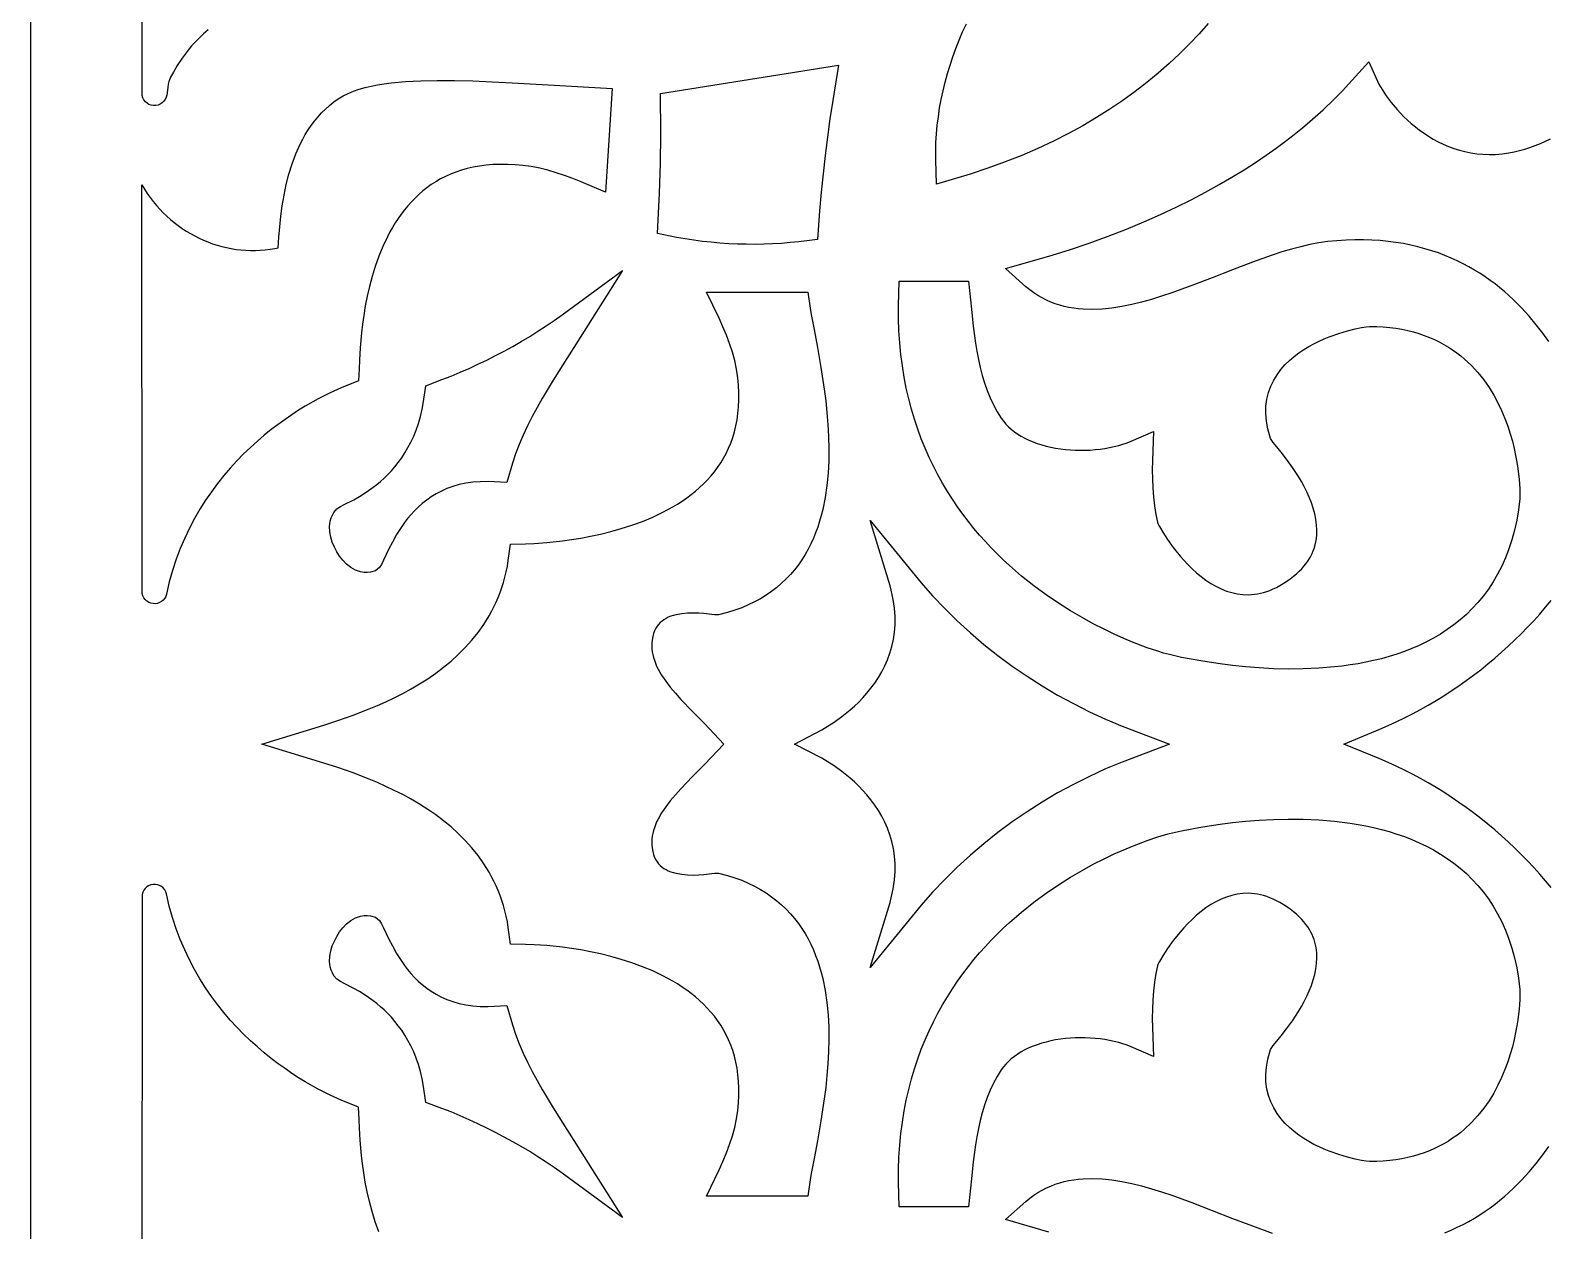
# Model space of a CAD drawing. Extents: x -1925 to 1925, y -1275 to 1275.
# Drawn here: x -1510.5 to -1327.1, y 442.9 to 588 of the extents above; entities that cross this region are included whole.
import ezdxf

# ---------------------------------------------------------------- set-up
doc = ezdxf.new("R2010")
doc.units = 0
doc.layers.add('LAYER_1', color=18, linetype='CONTINUOUS')

msp = doc.modelspace()

# ---------------------------------------------------------------- linework, layer by layer
at = {"layer": 'LAYER_1'}
for points in [[(-828.3, 865.45), (-1510.52, 865.45), (-1510.52, 182.99)], [(-1368.15, 588.86), (-1369.24, 587.63), (-1370.39, 586.41), (-1371.59, 585.22), (-1372.85, 584.04), (-1374.17, 582.88), (-1375.54, 581.75), (-1376.97, 580.65), (-1378.46, 579.57), (-1380.01, 578.52), (-1381.63, 577.5), (-1383.3, 576.51), (-1385.04, 575.56), (-1386.85, 574.64), (-1388.73, 573.76), (-1390.67, 572.92), (-1392.68, 572.13), (-1394.76, 571.37), (-1396.91, 570.66), (-1400.97, 569.45), (-1401.08, 572.4), (-1401.08, 573.44), (-1401.05, 574.48), (-1400.98, 575.52), (-1400.89, 576.57), (-1400.76, 577.61), (-1400.6, 578.66), (-1400.41, 579.7), (-1400.18, 580.74), (-1399.93, 581.78), (-1399.65, 582.81), (-1399.34, 583.84), (-1399, 584.86), (-1398.64, 585.87), (-1398.24, 586.87), (-1397.82, 587.86), (-1397.37, 588.85)], [(-1326.97, 550.41), (-1327.69, 551.43), (-1328.48, 552.46), (-1329.34, 553.49), (-1330.26, 554.5), (-1331.26, 555.49), (-1332.33, 556.46), (-1332.88, 556.92), (-1333.46, 557.38), (-1334.06, 557.82), (-1334.67, 558.25), (-1335.31, 558.67), (-1335.96, 559.07), (-1336.64, 559.46), (-1337.33, 559.83), (-1338.04, 560.19), (-1338.78, 560.52), (-1339.54, 560.84), (-1340.31, 561.13), (-1341.11, 561.4), (-1341.94, 561.65), (-1342.78, 561.88), (-1343.65, 562.08), (-1344.54, 562.26), (-1345.46, 562.41), (-1346.4, 562.53), (-1347.36, 562.62), (-1348.35, 562.68), (-1349.37, 562.71), (-1350.41, 562.71), (-1351.48, 562.67), (-1352.57, 562.6), (-1353.68, 562.5), (-1354.75, 562.35), (-1355.84, 562.15), (-1356.95, 561.89), (-1358.08, 561.59), (-1359.23, 561.25), (-1360.4, 560.87), (-1362.79, 560.03), (-1365.21, 559.1), (-1367.65, 558.14), (-1370.1, 557.2), (-1372.54, 556.31), (-1373.77, 555.9), (-1374.98, 555.52), (-1376.19, 555.18), (-1377.39, 554.89), (-1378.58, 554.65), (-1379.77, 554.46), (-1380.94, 554.34), (-1382.11, 554.29), (-1383.25, 554.32), (-1383.84, 554.37), (-1384.4, 554.44), (-1384.97, 554.54), (-1385.53, 554.66), (-1386.08, 554.81), (-1386.63, 554.99), (-1387.17, 555.19), (-1387.7, 555.43), (-1388.22, 555.69), (-1388.73, 555.99), (-1389.23, 556.31), (-1389.72, 556.67), (-1390.2, 557.05), (-1392.64, 559.26), (-1387.42, 560.75), (-1384.92, 561.53), (-1382.52, 562.33), (-1380.22, 563.17), (-1378.03, 564.02), (-1375.93, 564.89), (-1373.92, 565.77), (-1372.01, 566.67), (-1370.19, 567.57), (-1368.46, 568.48), (-1366.83, 569.39), (-1365.28, 570.29), (-1363.81, 571.19), (-1362.43, 572.08), (-1361.14, 572.95), (-1359.92, 573.81), (-1358.79, 574.65), (-1357.73, 575.47), (-1356.75, 576.26), (-1355.86, 577.01), (-1354.26, 578.43), (-1352.96, 579.67), (-1351.92, 580.73), (-1351.13, 581.58), (-1348.74, 584.23), (-1347.5, 581.55), (-1347.12, 580.88), (-1346.62, 580.12), (-1346.02, 579.31), (-1345.31, 578.47), (-1344.48, 577.61), (-1344.05, 577.2), (-1343.59, 576.78), (-1343.1, 576.38), (-1342.59, 575.99), (-1342.05, 575.61), (-1341.5, 575.24), (-1340.93, 574.9), (-1340.34, 574.58), (-1339.73, 574.28), (-1339.1, 574.01), (-1338.45, 573.77), (-1337.78, 573.56), (-1337.1, 573.38), (-1336.4, 573.23), (-1335.68, 573.13), (-1334.94, 573.06), (-1334.19, 573.03), (-1333.41, 573.05), (-1332.62, 573.12), (-1331.8, 573.23), (-1331.16, 573.36), (-1330.52, 573.51), (-1329.87, 573.69), (-1329.24, 573.89), (-1328.6, 574.12), (-1327.98, 574.37), (-1327.35, 574.64), (-1326.75, 574.93)], [(-1326.68, 484.4), (-1327.36, 485.23), (-1328.07, 486.04), (-1328.79, 486.85), (-1329.53, 487.64), (-1330.29, 488.41), (-1331.07, 489.18), (-1331.86, 489.93), (-1332.67, 490.66), (-1333.5, 491.38), (-1334.34, 492.08), (-1335.19, 492.76), (-1336.06, 493.43), (-1336.95, 494.08), (-1337.84, 494.71), (-1338.75, 495.33), (-1339.67, 495.92), (-1340.6, 496.5), (-1341.54, 497.05), (-1342.49, 497.59), (-1343.45, 498.11), (-1344.42, 498.6), (-1345.4, 499.07), (-1346.38, 499.52), (-1347.38, 499.95), (-1351.75, 501.76), (-1347.38, 503.57), (-1346.38, 503.99), (-1345.4, 504.44), (-1344.42, 504.92), (-1343.45, 505.41), (-1342.49, 505.93), (-1341.54, 506.46), (-1340.6, 507.02), (-1339.67, 507.59), (-1338.75, 508.19), (-1337.84, 508.8), (-1336.95, 509.44), (-1336.06, 510.09), (-1335.19, 510.75), (-1334.34, 511.44), (-1333.5, 512.14), (-1332.67, 512.86), (-1331.86, 513.59), (-1331.07, 514.34), (-1330.29, 515.1), (-1329.53, 515.88), (-1328.79, 516.67), (-1328.07, 517.47), (-1327.36, 518.29), (-1326.68, 519.11)], [(-1339.54, 442.68), (-1338.78, 442.99), (-1338.04, 443.33), (-1337.33, 443.68), (-1336.64, 444.05), (-1335.96, 444.44), (-1335.31, 444.85), (-1334.67, 445.26), (-1334.06, 445.7), (-1333.46, 446.14), (-1332.88, 446.6), (-1332.33, 447.06), (-1331.26, 448.02), (-1330.26, 449.01), (-1329.34, 450.03), (-1328.48, 451.05), (-1327.69, 452.08), (-1326.97, 453.11)], [(-1387.42, 442.76), (-1392.64, 444.26), (-1390.2, 446.46), (-1389.72, 446.85), (-1389.23, 447.21), (-1388.73, 447.53), (-1388.22, 447.82), (-1387.7, 448.09), (-1387.17, 448.32), (-1386.63, 448.53), (-1386.08, 448.7), (-1385.53, 448.85), (-1384.97, 448.98), (-1384.4, 449.07), (-1383.84, 449.14), (-1383.25, 449.19), (-1382.11, 449.23), (-1380.94, 449.18), (-1379.77, 449.06), (-1378.58, 448.87), (-1377.39, 448.63), (-1376.19, 448.33), (-1374.98, 447.99), (-1373.77, 447.62), (-1372.54, 447.21), (-1370.1, 446.32), (-1367.65, 445.37), (-1365.21, 444.41), (-1362.79, 443.49), (-1360.4, 442.64)]]:
    msp.add_lwpolyline(points, dxfattribs=at)
for points in [[(-1489.04, 588.1), (-1489.58, 587.63), (-1490.09, 587.15), (-1490.57, 586.66), (-1491.02, 586.16), (-1491.43, 585.66), (-1491.81, 585.17), (-1492.16, 584.7), (-1492.76, 583.79), (-1493.23, 583), (-1493.56, 582.37), (-1493.75, 581.95), (-1493.78, 581.86), (-1493.85, 581.55), (-1493.91, 581.14), (-1494.04, 580.23, -0.932833), (-1497.02, 580.44), (-1497.02, 628.34)], [(-1468.39, 442.79), (-1468.82, 444), (-1469.2, 445.22), (-1469.52, 446.43), (-1469.8, 447.63), (-1470.03, 448.8), (-1470.22, 449.93), (-1470.37, 451.01), (-1470.5, 452.02), (-1470.66, 453.86), (-1470.75, 455.33), (-1470.79, 456.37), (-1470.87, 457.84), (-1472.96, 458.69), (-1474.29, 459.3), (-1475.74, 460.04), (-1477.29, 460.92), (-1478.09, 461.41), (-1478.9, 461.94), (-1479.73, 462.51), (-1480.57, 463.11), (-1481.41, 463.75), (-1482.25, 464.42), (-1483.08, 465.14), (-1483.92, 465.89), (-1484.74, 466.68), (-1485.56, 467.52), (-1486.35, 468.39), (-1487.14, 469.3), (-1487.9, 470.25), (-1488.63, 471.25), (-1489.35, 472.28), (-1490.03, 473.36), (-1490.68, 474.49), (-1491.29, 475.65), (-1491.86, 476.86), (-1492.4, 478.12), (-1492.88, 479.42), (-1493.33, 480.77), (-1493.72, 482.16), (-1494.06, 483.64, 0.891457), (-1497.02, 483.3), (-1497.03, 433.95)]]:
    msp.add_lwpolyline(points, format="xyb", dxfattribs=at)
for points in [[(-1415.37, 562.77), (-1417.62, 562.49), (-1418.67, 562.38), (-1419.73, 562.29), (-1420.79, 562.23), (-1421.85, 562.19), (-1422.91, 562.17), (-1423.98, 562.18), (-1425.04, 562.2), (-1426.1, 562.25), (-1427.16, 562.32), (-1428.22, 562.42), (-1429.28, 562.53), (-1430.33, 562.67), (-1431.38, 562.83), (-1432.42, 563.02), (-1434.71, 563.47), (-1434.45, 568.36), (-1434.34, 571.94), (-1434.3, 575.52), (-1434.35, 580.4), (-1412.81, 583.85), (-1413.52, 579.58), (-1413.86, 577.36), (-1414.17, 575.14), (-1414.45, 572.92), (-1414.7, 570.7), (-1414.92, 568.47), (-1415.11, 566.24)], [(-1438.93, 559.01), (-1444.52, 550.13), (-1445.93, 547.94), (-1447.31, 545.75), (-1448.64, 543.55), (-1449.26, 542.45), (-1449.86, 541.35), (-1450.43, 540.24), (-1450.95, 539.12), (-1451.43, 537.99), (-1451.87, 536.86), (-1452.25, 535.71), (-1452.92, 533.37), (-1455.18, 533.49), (-1456.14, 533.48), (-1457.04, 533.41), (-1457.89, 533.29), (-1458.69, 533.12), (-1459.45, 532.9), (-1460.16, 532.64), (-1460.83, 532.35), (-1461.46, 532.02), (-1462.05, 531.65), (-1462.61, 531.26), (-1463.14, 530.85), (-1463.63, 530.41), (-1464.09, 529.96), (-1464.52, 529.49), (-1464.92, 529.02), (-1465.3, 528.54), (-1465.63, 528.06), (-1466.25, 527.09), (-1466.76, 526.18), (-1467.18, 525.34), (-1467.81, 523.98), (-1468.06, 523.47), (-1468.31, 523.1), (-1468.78, 522.69), (-1469.39, 522.53), (-1469.79, 522.48), (-1470.18, 522.49), (-1470.59, 522.56), (-1471.21, 522.77), (-1471.79, 523.11), (-1472.3, 523.52), (-1472.74, 523.97), (-1473.14, 524.48), (-1473.48, 525.01), (-1473.77, 525.58), (-1474.02, 526.17), (-1474.2, 526.78), (-1474.31, 527.41), (-1474.34, 528.07), (-1474.26, 528.7), (-1474.16, 529.09), (-1474.01, 529.43), (-1473.82, 529.76), (-1473.49, 530.19), (-1473.03, 530.49), (-1472.59, 530.71), (-1471.43, 531.29), (-1470.72, 531.7), (-1469.92, 532.2), (-1469.07, 532.81), (-1468.64, 533.14), (-1468.2, 533.51), (-1467.76, 533.91), (-1467.32, 534.34), (-1466.88, 534.8), (-1466.45, 535.29), (-1466.04, 535.81), (-1465.63, 536.37), (-1465.24, 536.96), (-1464.87, 537.6), (-1464.51, 538.26), (-1464.18, 538.97), (-1463.88, 539.72), (-1463.61, 540.52), (-1463.36, 541.35), (-1463.16, 542.24), (-1462.99, 543.17), (-1462.73, 545.08), (-1460.77, 545.82), (-1459.66, 546.25), (-1458.57, 546.71), (-1457.48, 547.18), (-1456.41, 547.67), (-1455.34, 548.19), (-1454.28, 548.72), (-1453.23, 549.27), (-1452.2, 549.84), (-1451.17, 550.43), (-1450.16, 551.04), (-1449.16, 551.66), (-1448.18, 552.31), (-1447.21, 552.96), (-1446.25, 553.64)], [(-1401.36, 535.35), (-1401.87, 536.42), (-1402.36, 537.53), (-1402.82, 538.66), (-1403.25, 539.83), (-1403.64, 541.02), (-1404.01, 542.25), (-1404.34, 543.51), (-1404.63, 544.8), (-1404.89, 546.12), (-1405.11, 547.47), (-1405.29, 548.86), (-1405.42, 550.28), (-1405.52, 551.73), (-1405.57, 553.21), (-1405.57, 554.73), (-1405.49, 557.71), (-1397.1, 557.71), (-1396.76, 554.32), (-1396.53, 552.27), (-1396.25, 550.23), (-1396.09, 549.24), (-1395.9, 548.25), (-1395.69, 547.28), (-1395.45, 546.33), (-1395.17, 545.41), (-1394.85, 544.5), (-1394.5, 543.62), (-1394.1, 542.77), (-1393.65, 541.94), (-1393.16, 541.15), (-1392.9, 540.79), (-1392.61, 540.45), (-1392.29, 540.12), (-1391.94, 539.81), (-1391.57, 539.52), (-1391.17, 539.24), (-1390.74, 538.98), (-1390.29, 538.73), (-1389.81, 538.51), (-1389.31, 538.3), (-1388.8, 538.11), (-1388.26, 537.94), (-1387.72, 537.78), (-1387.15, 537.65), (-1386.58, 537.54), (-1385.99, 537.45), (-1385.4, 537.37), (-1384.8, 537.32), (-1384.2, 537.29), (-1383.6, 537.27), (-1383, 537.28), (-1382.4, 537.3), (-1381.8, 537.35), (-1381.21, 537.41), (-1380.63, 537.5), (-1380.06, 537.6), (-1379.51, 537.72), (-1378.96, 537.85), (-1378.44, 538.01), (-1377.93, 538.18), (-1377.45, 538.37), (-1374.77, 539.53), (-1374.89, 536.03), (-1374.9, 534.93), (-1374.89, 533.83), (-1374.84, 532.73), (-1374.76, 531.65), (-1374.64, 530.57), (-1374.47, 529.51), (-1374.28, 528.57), (-1374.25, 528.5), (-1374.02, 528.05), (-1373.61, 527.36), (-1373.06, 526.5), (-1372.36, 525.53), (-1371.53, 524.49), (-1371.08, 523.97), (-1370.59, 523.46), (-1370.08, 522.96), (-1369.55, 522.47), (-1368.99, 522.01), (-1368.41, 521.58), (-1367.81, 521.18), (-1367.2, 520.83), (-1366.58, 520.52), (-1365.94, 520.26), (-1365.29, 520.06), (-1364.62, 519.91), (-1363.95, 519.83), (-1363.24, 519.81), (-1362.91, 519.82), (-1362.55, 519.86), (-1362.19, 519.91), (-1361.82, 519.99), (-1361.45, 520.08), (-1361.07, 520.2), (-1360.68, 520.34), (-1360.29, 520.51), (-1359.89, 520.7), (-1359.48, 520.92), (-1359.06, 521.17), (-1358.64, 521.44), (-1358.22, 521.74), (-1357.83, 522.04), (-1357.47, 522.34), (-1357.14, 522.65), (-1356.84, 522.95), (-1356.57, 523.26), (-1356.33, 523.56), (-1356.11, 523.87), (-1355.91, 524.18), (-1355.73, 524.48), (-1355.58, 524.79), (-1355.45, 525.1), (-1355.33, 525.41), (-1355.24, 525.7), (-1355.09, 526.35), (-1355.01, 526.98), (-1354.99, 527.63), (-1355.03, 528.28), (-1355.12, 528.94), (-1355.26, 529.61), (-1355.44, 530.28), (-1355.67, 530.94), (-1355.93, 531.6), (-1356.22, 532.25), (-1356.54, 532.89), (-1356.88, 533.5), (-1357.23, 534.09), (-1357.96, 535.21), (-1358.67, 536.19), (-1359.32, 537.03), (-1359.86, 537.69), (-1360.28, 538.21), (-1360.62, 538.71), (-1360.94, 539.87), (-1361.11, 540.81), (-1361.18, 541.73), (-1361.16, 542.61), (-1361.04, 543.46), (-1360.84, 544.27), (-1360.57, 545.03), (-1360.22, 545.75), (-1359.82, 546.41), (-1359.36, 547.03), (-1358.86, 547.6), (-1358.33, 548.12), (-1357.76, 548.61), (-1357.18, 549.05), (-1356.58, 549.45), (-1355.97, 549.82), (-1355.35, 550.15), (-1354.73, 550.45), (-1354.12, 550.73), (-1353.51, 550.98), (-1352.36, 551.39), (-1351.29, 551.71), (-1350.36, 551.95), (-1349.59, 552.11), (-1349.03, 552.2), (-1348.65, 552.25), (-1347.77, 552.23), (-1346.97, 552.19), (-1346.2, 552.12), (-1345.45, 552.03), (-1344.72, 551.9), (-1344.01, 551.76), (-1343.32, 551.58), (-1342.66, 551.39), (-1342.02, 551.17), (-1341.39, 550.93), (-1340.79, 550.67), (-1340.21, 550.38), (-1339.65, 550.08), (-1339.11, 549.76), (-1338.6, 549.43), (-1338.1, 549.07), (-1337.62, 548.7), (-1337.15, 548.31), (-1336.31, 547.52), (-1335.53, 546.67), (-1334.83, 545.79), (-1334.19, 544.88), (-1333.62, 543.95), (-1333.12, 543.01), (-1332.67, 542.07), (-1332.27, 541.12), (-1331.93, 540.19), (-1331.63, 539.26), (-1331.37, 538.36), (-1331.16, 537.49), (-1330.98, 536.65), (-1330.83, 535.85), (-1330.72, 535.09), (-1330.56, 533.75), (-1330.48, 532.67), (-1330.46, 531.88), (-1330.47, 531.42), (-1330.64, 530.07), (-1330.85, 528.82), (-1331.11, 527.61), (-1331.43, 526.45), (-1331.79, 525.34), (-1332.2, 524.27), (-1332.65, 523.26), (-1333.15, 522.29), (-1333.69, 521.36), (-1334.26, 520.49), (-1334.88, 519.66), (-1335.53, 518.87), (-1336.22, 518.13), (-1336.93, 517.43), (-1337.68, 516.77), (-1338.45, 516.16), (-1339.24, 515.59), (-1340.06, 515.06), (-1340.9, 514.56), (-1341.76, 514.11), (-1342.64, 513.69), (-1343.53, 513.3), (-1344.43, 512.95), (-1345.34, 512.63), (-1346.27, 512.34), (-1347.2, 512.08), (-1348.14, 511.85), (-1349.08, 511.65), (-1350.03, 511.47), (-1350.98, 511.32), (-1351.93, 511.19), (-1352.89, 511.08), (-1354.77, 510.92), (-1356.64, 510.84), (-1358.47, 510.83), (-1360.25, 510.87), (-1361.98, 510.96), (-1363.63, 511.09), (-1365.2, 511.26), (-1366.68, 511.44), (-1368.04, 511.64), (-1369.29, 511.85), (-1371.36, 512.24), (-1372.81, 512.57), (-1373.53, 512.75), (-1374.23, 512.97), (-1375.51, 513.4), (-1377.29, 514.09), (-1378.35, 514.53), (-1379.5, 515.05), (-1380.73, 515.63), (-1382.03, 516.3), (-1383.39, 517.04), (-1384.8, 517.87), (-1386.24, 518.78), (-1387.71, 519.78), (-1389.2, 520.87), (-1390.69, 522.06), (-1392.17, 523.34), (-1392.91, 524.03), (-1393.63, 524.74), (-1394.36, 525.47), (-1395.07, 526.23), (-1395.77, 527.01), (-1396.46, 527.83), (-1397.13, 528.67), (-1397.79, 529.54), (-1398.44, 530.43), (-1399.06, 531.36), (-1399.67, 532.31), (-1400.26, 533.3), (-1400.82, 534.31)], [(-1482.55, 501.76), (-1475.06, 504.06), (-1473.36, 504.6), (-1471.51, 505.25), (-1469.55, 506), (-1468.55, 506.42), (-1467.54, 506.87), (-1466.52, 507.36), (-1465.5, 507.88), (-1464.49, 508.43), (-1463.48, 509.03), (-1462.49, 509.66), (-1461.52, 510.33), (-1460.58, 511.04), (-1459.66, 511.79), (-1458.79, 512.59), (-1457.95, 513.43), (-1457.15, 514.31), (-1456.4, 515.24), (-1455.71, 516.22), (-1455.06, 517.27), (-1454.77, 517.79), (-1454.49, 518.34), (-1454.22, 518.9), (-1453.97, 519.48), (-1453.74, 520.07), (-1453.53, 520.67), (-1453.33, 521.3), (-1453.16, 521.93), (-1453, 522.58), (-1452.86, 523.25), (-1452.75, 523.94), (-1452.48, 525.94), (-1450.67, 525.97), (-1449.62, 526.02), (-1448.09, 526.13), (-1446.18, 526.33), (-1445.12, 526.48), (-1443.99, 526.66), (-1442.81, 526.88), (-1441.59, 527.14), (-1440.34, 527.45), (-1439.08, 527.8), (-1437.8, 528.21), (-1436.53, 528.67), (-1435.28, 529.2), (-1434.05, 529.78), (-1432.85, 530.43), (-1432.29, 530.77), (-1431.72, 531.13), (-1431.17, 531.51), (-1430.64, 531.91), (-1430.12, 532.32), (-1429.63, 532.76), (-1429.15, 533.21), (-1428.69, 533.68), (-1428.25, 534.16), (-1427.83, 534.67), (-1427.44, 535.2), (-1427.07, 535.75), (-1426.73, 536.31), (-1426.41, 536.9), (-1426.12, 537.52), (-1425.85, 538.15), (-1425.62, 538.82), (-1425.41, 539.5), (-1425.23, 540.22), (-1425.09, 540.96), (-1424.98, 541.73), (-1424.91, 542.53), (-1424.87, 543.37), (-1424.88, 544.23), (-1424.92, 545.13), (-1425, 546.05), (-1425.15, 547.09), (-1425.37, 548.12), (-1425.65, 549.15), (-1425.99, 550.17), (-1426.37, 551.2), (-1426.8, 552.22), (-1427.26, 553.24), (-1428.8, 556.41), (-1416.53, 556.41), (-1416.26, 554.45), (-1416.13, 553.7), (-1415.79, 551.88), (-1415.38, 549.72), (-1414.95, 547.3), (-1414.55, 544.66), (-1414.37, 543.27), (-1414.22, 541.85), (-1414.1, 540.41), (-1414.02, 538.94), (-1413.99, 537.46), (-1414.01, 535.98), (-1414.08, 534.5), (-1414.22, 533.02), (-1414.43, 531.55), (-1414.73, 530.12), (-1414.91, 529.4), (-1415.11, 528.69), (-1415.34, 527.99), (-1415.59, 527.3), (-1415.87, 526.63), (-1416.17, 525.96), (-1416.51, 525.31), (-1416.87, 524.67), (-1417.26, 524.04), (-1417.68, 523.43), (-1418.14, 522.84), (-1418.63, 522.27), (-1419.15, 521.72), (-1419.7, 521.2), (-1420.29, 520.69), (-1420.91, 520.21), (-1421.56, 519.76), (-1422.25, 519.33), (-1422.98, 518.94), (-1423.74, 518.57), (-1424.53, 518.23), (-1425.36, 517.93), (-1426.23, 517.65), (-1427.32, 517.36), (-1427.76, 517.38), (-1428.13, 517.42), (-1429.11, 517.53), (-1429.72, 517.58), (-1430.38, 517.6), (-1431.08, 517.58), (-1431.78, 517.51), (-1432.48, 517.38), (-1432.79, 517.3), (-1433.1, 517.2), (-1433.4, 517.08), (-1433.67, 516.94), (-1433.93, 516.79), (-1434.16, 516.62), (-1434.38, 516.44), (-1434.58, 516.23), (-1434.76, 516), (-1434.92, 515.75), (-1435.06, 515.45), (-1435.19, 515.12), (-1435.29, 514.74), (-1435.37, 514.3), (-1435.4, 513.95), (-1435.41, 513.61), (-1435.4, 513.26), (-1435.36, 512.92), (-1435.29, 512.57), (-1435.2, 512.23), (-1435.09, 511.88), (-1434.96, 511.52), (-1434.81, 511.17), (-1434.64, 510.82), (-1434.21, 510.09), (-1433.72, 509.36), (-1433.16, 508.62), (-1432.55, 507.89), (-1431.9, 507.16), (-1430.48, 505.69), (-1429.03, 504.23), (-1426.67, 501.76), (-1429.03, 499.28), (-1430.48, 497.83), (-1431.9, 496.36), (-1432.55, 495.63), (-1433.16, 494.89), (-1433.72, 494.16), (-1434.21, 493.43), (-1434.64, 492.69), (-1434.81, 492.35), (-1434.96, 491.99), (-1435.09, 491.64), (-1435.2, 491.29), (-1435.29, 490.94), (-1435.36, 490.6), (-1435.4, 490.25), (-1435.41, 489.91), (-1435.4, 489.56), (-1435.37, 489.22), (-1435.29, 488.78), (-1435.19, 488.4), (-1435.06, 488.06), (-1434.92, 487.77), (-1434.76, 487.51), (-1434.58, 487.28), (-1434.38, 487.08), (-1434.16, 486.89), (-1433.93, 486.72), (-1433.67, 486.57), (-1433.4, 486.44), (-1433.1, 486.32), (-1432.79, 486.22), (-1432.48, 486.14), (-1431.78, 486.01), (-1431.08, 485.94), (-1430.38, 485.92), (-1429.72, 485.94), (-1429.11, 485.98), (-1428.13, 486.09), (-1427.76, 486.14), (-1427.32, 486.16), (-1426.23, 485.86), (-1425.36, 485.59), (-1424.53, 485.28), (-1423.74, 484.95), (-1422.98, 484.58), (-1422.25, 484.18), (-1421.56, 483.76), (-1420.91, 483.3), (-1420.29, 482.82), (-1419.7, 482.32), (-1419.15, 481.79), (-1418.63, 481.24), (-1418.14, 480.67), (-1417.68, 480.08), (-1417.26, 479.47), (-1416.87, 478.85), (-1416.51, 478.21), (-1416.17, 477.56), (-1415.87, 476.89), (-1415.59, 476.21), (-1415.34, 475.52), (-1415.11, 474.83), (-1414.91, 474.12), (-1414.73, 473.4), (-1414.43, 471.96), (-1414.22, 470.5), (-1414.08, 469.02), (-1414.01, 467.53), (-1413.99, 466.05), (-1414.02, 464.57), (-1414.1, 463.11), (-1414.22, 461.67), (-1414.37, 460.25), (-1414.55, 458.86), (-1414.95, 456.22), (-1415.38, 453.79), (-1415.79, 451.64), (-1416.13, 449.82), (-1416.26, 449.07), (-1416.53, 447.1), (-1428.8, 447.1), (-1427.26, 450.28), (-1426.8, 451.29), (-1426.37, 452.32), (-1425.99, 453.34), (-1425.65, 454.37), (-1425.37, 455.4), (-1425.15, 456.43), (-1425, 457.47), (-1424.92, 458.39), (-1424.88, 459.28), (-1424.87, 460.15), (-1424.91, 460.98), (-1424.98, 461.78), (-1425.09, 462.55), (-1425.23, 463.3), (-1425.41, 464.01), (-1425.62, 464.7), (-1425.85, 465.36), (-1426.12, 466), (-1426.41, 466.61), (-1426.73, 467.2), (-1427.07, 467.77), (-1427.44, 468.32), (-1427.83, 468.85), (-1428.25, 469.35), (-1428.69, 469.84), (-1429.15, 470.31), (-1429.63, 470.76), (-1430.12, 471.19), (-1430.64, 471.61), (-1431.17, 472), (-1431.72, 472.38), (-1432.29, 472.75), (-1432.85, 473.09), (-1434.05, 473.74), (-1435.28, 474.32), (-1436.53, 474.84), (-1437.8, 475.3), (-1439.08, 475.71), (-1440.34, 476.07), (-1441.59, 476.38), (-1442.81, 476.64), (-1443.99, 476.86), (-1445.12, 477.04), (-1446.18, 477.19), (-1448.09, 477.39), (-1449.62, 477.5), (-1450.67, 477.54), (-1452.48, 477.57), (-1452.75, 479.58), (-1452.86, 480.26), (-1453, 480.93), (-1453.16, 481.58), (-1453.33, 482.22), (-1453.53, 482.84), (-1453.74, 483.45), (-1453.97, 484.04), (-1454.22, 484.61), (-1454.49, 485.18), (-1454.77, 485.72), (-1455.06, 486.25), (-1455.71, 487.29), (-1456.4, 488.27), (-1457.15, 489.2), (-1457.95, 490.09), (-1458.79, 490.93), (-1459.66, 491.73), (-1460.58, 492.48), (-1461.52, 493.19), (-1462.49, 493.86), (-1463.48, 494.49), (-1464.49, 495.08), (-1465.5, 495.64), (-1466.52, 496.16), (-1467.54, 496.64), (-1468.55, 497.1), (-1469.55, 497.51), (-1471.51, 498.27), (-1473.36, 498.91), (-1475.06, 499.46)], [(-1409.02, 474.73), (-1406.6, 482.61), (-1406.45, 483.17), (-1406.21, 484.27), (-1406.06, 485.32), (-1405.99, 486.33), (-1405.99, 487.3), (-1406.06, 488.22), (-1406.19, 489.11), (-1406.37, 489.97), (-1406.61, 490.78), (-1406.9, 491.57), (-1407.23, 492.32), (-1407.6, 493.04), (-1408.01, 493.73), (-1408.44, 494.38), (-1408.9, 495.01), (-1409.39, 495.6), (-1409.88, 496.16), (-1410.39, 496.68), (-1410.9, 497.17), (-1411.41, 497.62), (-1412.42, 498.44), (-1413.36, 499.11), (-1414.18, 499.64), (-1414.85, 500.03), (-1418.15, 501.76), (-1414.85, 503.49), (-1414.18, 503.87), (-1413.36, 504.41), (-1412.42, 505.08), (-1411.41, 505.9), (-1410.9, 506.35), (-1410.39, 506.84), (-1409.88, 507.36), (-1409.39, 507.92), (-1408.9, 508.51), (-1408.44, 509.13), (-1408.01, 509.79), (-1407.6, 510.48), (-1407.23, 511.2), (-1406.9, 511.95), (-1406.61, 512.73), (-1406.37, 513.55), (-1406.19, 514.4), (-1406.06, 515.29), (-1405.99, 516.22), (-1405.99, 517.18), (-1406.06, 518.19), (-1406.21, 519.24), (-1406.45, 520.35), (-1406.6, 520.9), (-1409.02, 528.78), (-1402.85, 521.25), (-1401.45, 519.67), (-1399.99, 518.13), (-1398.47, 516.64), (-1396.89, 515.2), (-1395.25, 513.8), (-1393.56, 512.46), (-1391.82, 511.18), (-1390.03, 509.95), (-1388.2, 508.78), (-1386.34, 507.68), (-1384.43, 506.64), (-1382.5, 505.67), (-1380.54, 504.77), (-1378.55, 503.93), (-1372.82, 501.76), (-1378.55, 499.58), (-1380.54, 498.75), (-1382.5, 497.85), (-1384.43, 496.88), (-1386.34, 495.84), (-1388.2, 494.73), (-1390.03, 493.57), (-1391.82, 492.34), (-1393.56, 491.05), (-1395.25, 489.71), (-1396.89, 488.32), (-1398.47, 486.88), (-1399.99, 485.38), (-1401.45, 483.85), (-1402.85, 482.27)], [(-1405.49, 445.8), (-1405.57, 448.79), (-1405.57, 450.31), (-1405.52, 451.79), (-1405.42, 453.24), (-1405.29, 454.66), (-1405.11, 456.04), (-1404.89, 457.4), (-1404.63, 458.72), (-1404.34, 460.01), (-1404.01, 461.27), (-1403.64, 462.49), (-1403.25, 463.69), (-1402.82, 464.85), (-1402.36, 465.99), (-1401.87, 467.09), (-1401.36, 468.16), (-1400.82, 469.21), (-1400.26, 470.22), (-1399.67, 471.2), (-1399.06, 472.16), (-1398.44, 473.08), (-1397.79, 473.98), (-1397.13, 474.85), (-1396.46, 475.69), (-1395.77, 476.5), (-1395.07, 477.29), (-1394.36, 478.05), (-1393.63, 478.78), (-1392.91, 479.49), (-1392.17, 480.17), (-1390.69, 481.45), (-1389.2, 482.64), (-1387.71, 483.73), (-1386.24, 484.74), (-1384.8, 485.65), (-1383.39, 486.47), (-1382.03, 487.22), (-1380.73, 487.88), (-1379.5, 488.47), (-1378.35, 488.98), (-1377.29, 489.43), (-1375.51, 490.11), (-1374.23, 490.55), (-1373.53, 490.76), (-1372.81, 490.95), (-1371.36, 491.27), (-1369.29, 491.67), (-1368.04, 491.88), (-1366.68, 492.08), (-1365.2, 492.26), (-1363.63, 492.42), (-1361.98, 492.55), (-1360.25, 492.65), (-1358.47, 492.69), (-1356.64, 492.67), (-1354.77, 492.59), (-1352.89, 492.44), (-1351.93, 492.33), (-1350.98, 492.2), (-1350.03, 492.05), (-1349.08, 491.87), (-1348.14, 491.66), (-1347.2, 491.43), (-1346.27, 491.17), (-1345.34, 490.88), (-1344.43, 490.56), (-1343.53, 490.21), (-1342.64, 489.83), (-1341.76, 489.41), (-1340.9, 488.95), (-1340.06, 488.46), (-1339.24, 487.93), (-1338.45, 487.35), (-1337.68, 486.74), (-1336.93, 486.09), (-1336.22, 485.39), (-1335.53, 484.65), (-1334.88, 483.86), (-1334.26, 483.03), (-1333.69, 482.15), (-1333.15, 481.23), (-1332.65, 480.26), (-1332.2, 479.24), (-1331.79, 478.18), (-1331.43, 477.07), (-1331.11, 475.91), (-1330.85, 474.7), (-1330.64, 473.44), (-1330.47, 472.1), (-1330.46, 471.63), (-1330.48, 470.85), (-1330.56, 469.76), (-1330.72, 468.43), (-1330.83, 467.67), (-1330.98, 466.87), (-1331.16, 466.03), (-1331.37, 465.15), (-1331.63, 464.25), (-1331.93, 463.33), (-1332.27, 462.39), (-1332.67, 461.45), (-1333.12, 460.5), (-1333.62, 459.56), (-1334.19, 458.63), (-1334.83, 457.73), (-1335.53, 456.84), (-1336.31, 456), (-1337.15, 455.2), (-1337.62, 454.81), (-1338.1, 454.44), (-1338.6, 454.09), (-1339.11, 453.75), (-1339.65, 453.43), (-1340.21, 453.13), (-1340.79, 452.85), (-1341.39, 452.59), (-1342.02, 452.35), (-1342.66, 452.13), (-1343.32, 451.93), (-1344.01, 451.76), (-1344.72, 451.61), (-1345.45, 451.49), (-1346.2, 451.4), (-1346.97, 451.33), (-1347.77, 451.28), (-1348.65, 451.27), (-1349.03, 451.31), (-1349.59, 451.41), (-1350.36, 451.57), (-1351.29, 451.81), (-1352.36, 452.13), (-1353.51, 452.54), (-1354.12, 452.79), (-1354.73, 453.06), (-1355.35, 453.36), (-1355.97, 453.7), (-1356.58, 454.07), (-1357.18, 454.47), (-1357.76, 454.91), (-1358.33, 455.39), (-1358.86, 455.92), (-1359.36, 456.48), (-1359.82, 457.1), (-1360.22, 457.77), (-1360.57, 458.48), (-1360.84, 459.25), (-1361.04, 460.05), (-1361.16, 460.9), (-1361.18, 461.79), (-1361.11, 462.7), (-1360.94, 463.65), (-1360.62, 464.81), (-1360.28, 465.3), (-1359.86, 465.82), (-1359.32, 466.49), (-1358.67, 467.32), (-1357.96, 468.31), (-1357.23, 469.43), (-1356.88, 470.01), (-1356.54, 470.63), (-1356.22, 471.26), (-1355.93, 471.91), (-1355.67, 472.57), (-1355.44, 473.24), (-1355.26, 473.9), (-1355.12, 474.57), (-1355.03, 475.23), (-1354.99, 475.89), (-1355.01, 476.53), (-1355.09, 477.17), (-1355.24, 477.82), (-1355.33, 478.11), (-1355.45, 478.42), (-1355.58, 478.73), (-1355.73, 479.03), (-1355.91, 479.34), (-1356.11, 479.65), (-1356.33, 479.95), (-1356.57, 480.26), (-1356.84, 480.56), (-1357.14, 480.87), (-1357.47, 481.17), (-1357.83, 481.48), (-1358.22, 481.78), (-1358.64, 482.08), (-1359.06, 482.35), (-1359.48, 482.6), (-1359.89, 482.82), (-1360.29, 483.01), (-1360.68, 483.17), (-1361.07, 483.31), (-1361.45, 483.43), (-1361.82, 483.53), (-1362.19, 483.6), (-1362.55, 483.66), (-1362.91, 483.69), (-1363.24, 483.71), (-1363.95, 483.69), (-1364.62, 483.61), (-1365.29, 483.46), (-1365.94, 483.26), (-1366.58, 483), (-1367.2, 482.69), (-1367.81, 482.34), (-1368.41, 481.94), (-1368.99, 481.51), (-1369.55, 481.05), (-1370.08, 480.56), (-1370.59, 480.06), (-1371.08, 479.54), (-1371.53, 479.03), (-1372.36, 477.99), (-1373.06, 477.02), (-1373.61, 476.15), (-1374.02, 475.46), (-1374.25, 475.01), (-1374.28, 474.94), (-1374.47, 474.01), (-1374.64, 472.95), (-1374.76, 471.87), (-1374.84, 470.79), (-1374.89, 469.69), (-1374.9, 468.59), (-1374.89, 467.48), (-1374.77, 463.98), (-1377.45, 465.15), (-1377.93, 465.34), (-1378.44, 465.51), (-1378.96, 465.66), (-1379.51, 465.8), (-1380.06, 465.92), (-1380.63, 466.02), (-1381.21, 466.1), (-1381.8, 466.17), (-1382.4, 466.21), (-1383, 466.24), (-1383.6, 466.24), (-1384.2, 466.23), (-1384.8, 466.2), (-1385.4, 466.14), (-1385.99, 466.07), (-1386.58, 465.98), (-1387.15, 465.86), (-1387.72, 465.73), (-1388.26, 465.58), (-1388.8, 465.41), (-1389.31, 465.22), (-1389.81, 465.01), (-1390.29, 464.78), (-1390.74, 464.54), (-1391.17, 464.28), (-1391.57, 464), (-1391.94, 463.7), (-1392.29, 463.39), (-1392.61, 463.07), (-1392.9, 462.72), (-1393.16, 462.36), (-1393.65, 461.57), (-1394.1, 460.75), (-1394.5, 459.9), (-1394.85, 459.02), (-1395.17, 458.11), (-1395.45, 457.18), (-1395.69, 456.23), (-1395.9, 455.26), (-1396.09, 454.28), (-1396.25, 453.28), (-1396.53, 451.25), (-1396.76, 449.2), (-1397.1, 445.8)], [(-1438.93, 444.5), (-1446.25, 449.88), (-1447.21, 450.55), (-1448.18, 451.21), (-1449.16, 451.85), (-1450.16, 452.48), (-1451.17, 453.08), (-1452.2, 453.67), (-1453.23, 454.24), (-1454.28, 454.8), (-1455.34, 455.33), (-1456.41, 455.84), (-1457.48, 456.34), (-1458.57, 456.81), (-1459.66, 457.27), (-1460.77, 457.7), (-1462.73, 458.43), (-1462.99, 460.35), (-1463.16, 461.28), (-1463.36, 462.16), (-1463.61, 463), (-1463.88, 463.79), (-1464.18, 464.54), (-1464.51, 465.25), (-1464.87, 465.92), (-1465.24, 466.55), (-1465.63, 467.15), (-1466.04, 467.7), (-1466.45, 468.23), (-1466.88, 468.72), (-1467.32, 469.18), (-1467.76, 469.61), (-1468.2, 470), (-1468.64, 470.37), (-1469.07, 470.71), (-1469.92, 471.32), (-1470.72, 471.82), (-1471.43, 472.22), (-1472.59, 472.81), (-1473.03, 473.03), (-1473.49, 473.33), (-1473.82, 473.75), (-1474.01, 474.09), (-1474.16, 474.43), (-1474.26, 474.81), (-1474.34, 475.45), (-1474.31, 476.11), (-1474.2, 476.74), (-1474.02, 477.35), (-1473.77, 477.94), (-1473.48, 478.5), (-1473.14, 479.04), (-1472.74, 479.54), (-1472.3, 480), (-1471.79, 480.41), (-1471.21, 480.74), (-1470.59, 480.96), (-1470.18, 481.03), (-1469.79, 481.04), (-1469.39, 480.99), (-1468.78, 480.82), (-1468.31, 480.42), (-1468.06, 480.04), (-1467.81, 479.54), (-1467.18, 478.18), (-1466.76, 477.34), (-1466.25, 476.42), (-1465.63, 475.45), (-1465.3, 474.98), (-1464.92, 474.5), (-1464.52, 474.02), (-1464.09, 473.55), (-1463.63, 473.1), (-1463.14, 472.67), (-1462.61, 472.25), (-1462.05, 471.86), (-1461.46, 471.5), (-1460.83, 471.17), (-1460.16, 470.87), (-1459.45, 470.61), (-1458.69, 470.4), (-1457.89, 470.22), (-1457.04, 470.1), (-1456.14, 470.03), (-1455.18, 470.02), (-1452.92, 470.15), (-1452.25, 467.8), (-1451.87, 466.66), (-1451.43, 465.52), (-1450.95, 464.4), (-1450.43, 463.28), (-1449.86, 462.17), (-1449.26, 461.06), (-1448.64, 459.97), (-1447.31, 457.77), (-1445.93, 455.58), (-1444.52, 453.38)]]:
    msp.add_lwpolyline(points, close=True, dxfattribs=at)
msp.add_lwpolyline([(-1480.95, 561.68), (-1480.98, 561.67), (-1480.56, 561.75), (-1480.49, 563.05), (-1480.38, 564.31), (-1480.24, 565.57), (-1480.07, 566.85), (-1479.85, 568.13), (-1479.59, 569.4), (-1479.27, 570.66), (-1478.88, 571.91), (-1478.43, 573.12), (-1477.9, 574.3), (-1477.6, 574.88), (-1477.28, 575.45), (-1476.94, 576), (-1476.57, 576.54), (-1476.18, 577.07), (-1475.76, 577.57), (-1475.32, 578.06), (-1474.85, 578.53), (-1474.35, 578.98), (-1473.82, 579.41), (-1473.29, 579.78), (-1472.71, 580.12), (-1472.09, 580.43), (-1471.45, 580.69), (-1470.77, 580.93), (-1470.06, 581.13), (-1469.33, 581.31), (-1468.56, 581.46), (-1467.76, 581.59), (-1466.92, 581.71), (-1465.18, 581.87), (-1463.32, 581.96), (-1461.33, 582), (-1459.23, 581.98), (-1457.02, 581.93), (-1454.71, 581.83), (-1452.29, 581.71), (-1447.18, 581.43), (-1440.19, 581.03), (-1441, 568.48), (-1443.95, 569.73), (-1444.94, 570.13), (-1445.94, 570.5), (-1446.94, 570.83), (-1447.95, 571.13), (-1448.95, 571.37), (-1449.96, 571.57), (-1450.98, 571.71), (-1451.93, 571.79), (-1452.86, 571.84), (-1453.75, 571.84), (-1454.61, 571.81), (-1455.43, 571.74), (-1456.22, 571.64), (-1456.98, 571.5), (-1457.71, 571.34), (-1458.41, 571.14), (-1459.08, 570.92), (-1459.72, 570.66), (-1460.34, 570.38), (-1460.94, 570.08), (-1461.5, 569.75), (-1462.05, 569.4), (-1462.58, 569.02), (-1463.08, 568.63), (-1463.56, 568.21), (-1464.02, 567.77), (-1464.46, 567.31), (-1464.89, 566.84), (-1465.29, 566.35), (-1465.68, 565.84), (-1466.05, 565.31), (-1466.4, 564.78), (-1466.73, 564.23), (-1467.05, 563.67), (-1467.34, 563.1), (-1467.9, 561.92), (-1468.39, 560.73), (-1468.82, 559.51), (-1469.2, 558.3), (-1469.52, 557.08), (-1469.8, 555.89), (-1470.03, 554.72), (-1470.22, 553.59), (-1470.37, 552.51), (-1470.5, 551.49), (-1470.66, 549.66), (-1470.75, 548.19), (-1470.79, 547.14), (-1470.87, 545.67), (-1472.96, 544.83), (-1474.29, 544.22), (-1475.74, 543.48), (-1477.29, 542.59), (-1478.09, 542.11), (-1478.9, 541.58), (-1479.73, 541.01), (-1480.57, 540.41), (-1481.41, 539.77), (-1482.25, 539.09), (-1483.08, 538.38), (-1483.92, 537.62), (-1484.74, 536.83), (-1485.56, 536), (-1486.35, 535.13), (-1487.14, 534.22), (-1487.9, 533.26), (-1488.63, 532.27), (-1489.35, 531.23), (-1490.03, 530.15), (-1490.68, 529.03), (-1491.29, 527.86), (-1491.86, 526.65), (-1492.4, 525.4), (-1492.88, 524.1), (-1493.33, 522.75), (-1493.72, 521.35), (-1494.06, 519.88, -0.891457), (-1497.02, 520.22), (-1497.03, 569.38), (-1496.71, 568.85), (-1496.38, 568.34), (-1496.03, 567.84), (-1495.67, 567.35), (-1495.28, 566.89), (-1494.88, 566.44), (-1494.47, 566), (-1494.04, 565.59), (-1493.59, 565.19), (-1493.13, 564.81), (-1492.66, 564.45), (-1492.17, 564.1), (-1491.68, 563.78), (-1491.17, 563.48), (-1490.65, 563.19), (-1490.13, 562.93), (-1489.59, 562.68), (-1489.05, 562.46), (-1488.5, 562.25), (-1487.94, 562.07), (-1487.37, 561.91), (-1486.8, 561.78), (-1486.23, 561.66), (-1485.65, 561.57), (-1485.07, 561.5), (-1484.48, 561.45), (-1483.9, 561.43), (-1483.31, 561.43), (-1482.72, 561.46), (-1482.13, 561.51), (-1481.54, 561.58)], format="xyb", close=True, dxfattribs=at)

doc.saveas('drawing.dxf')
